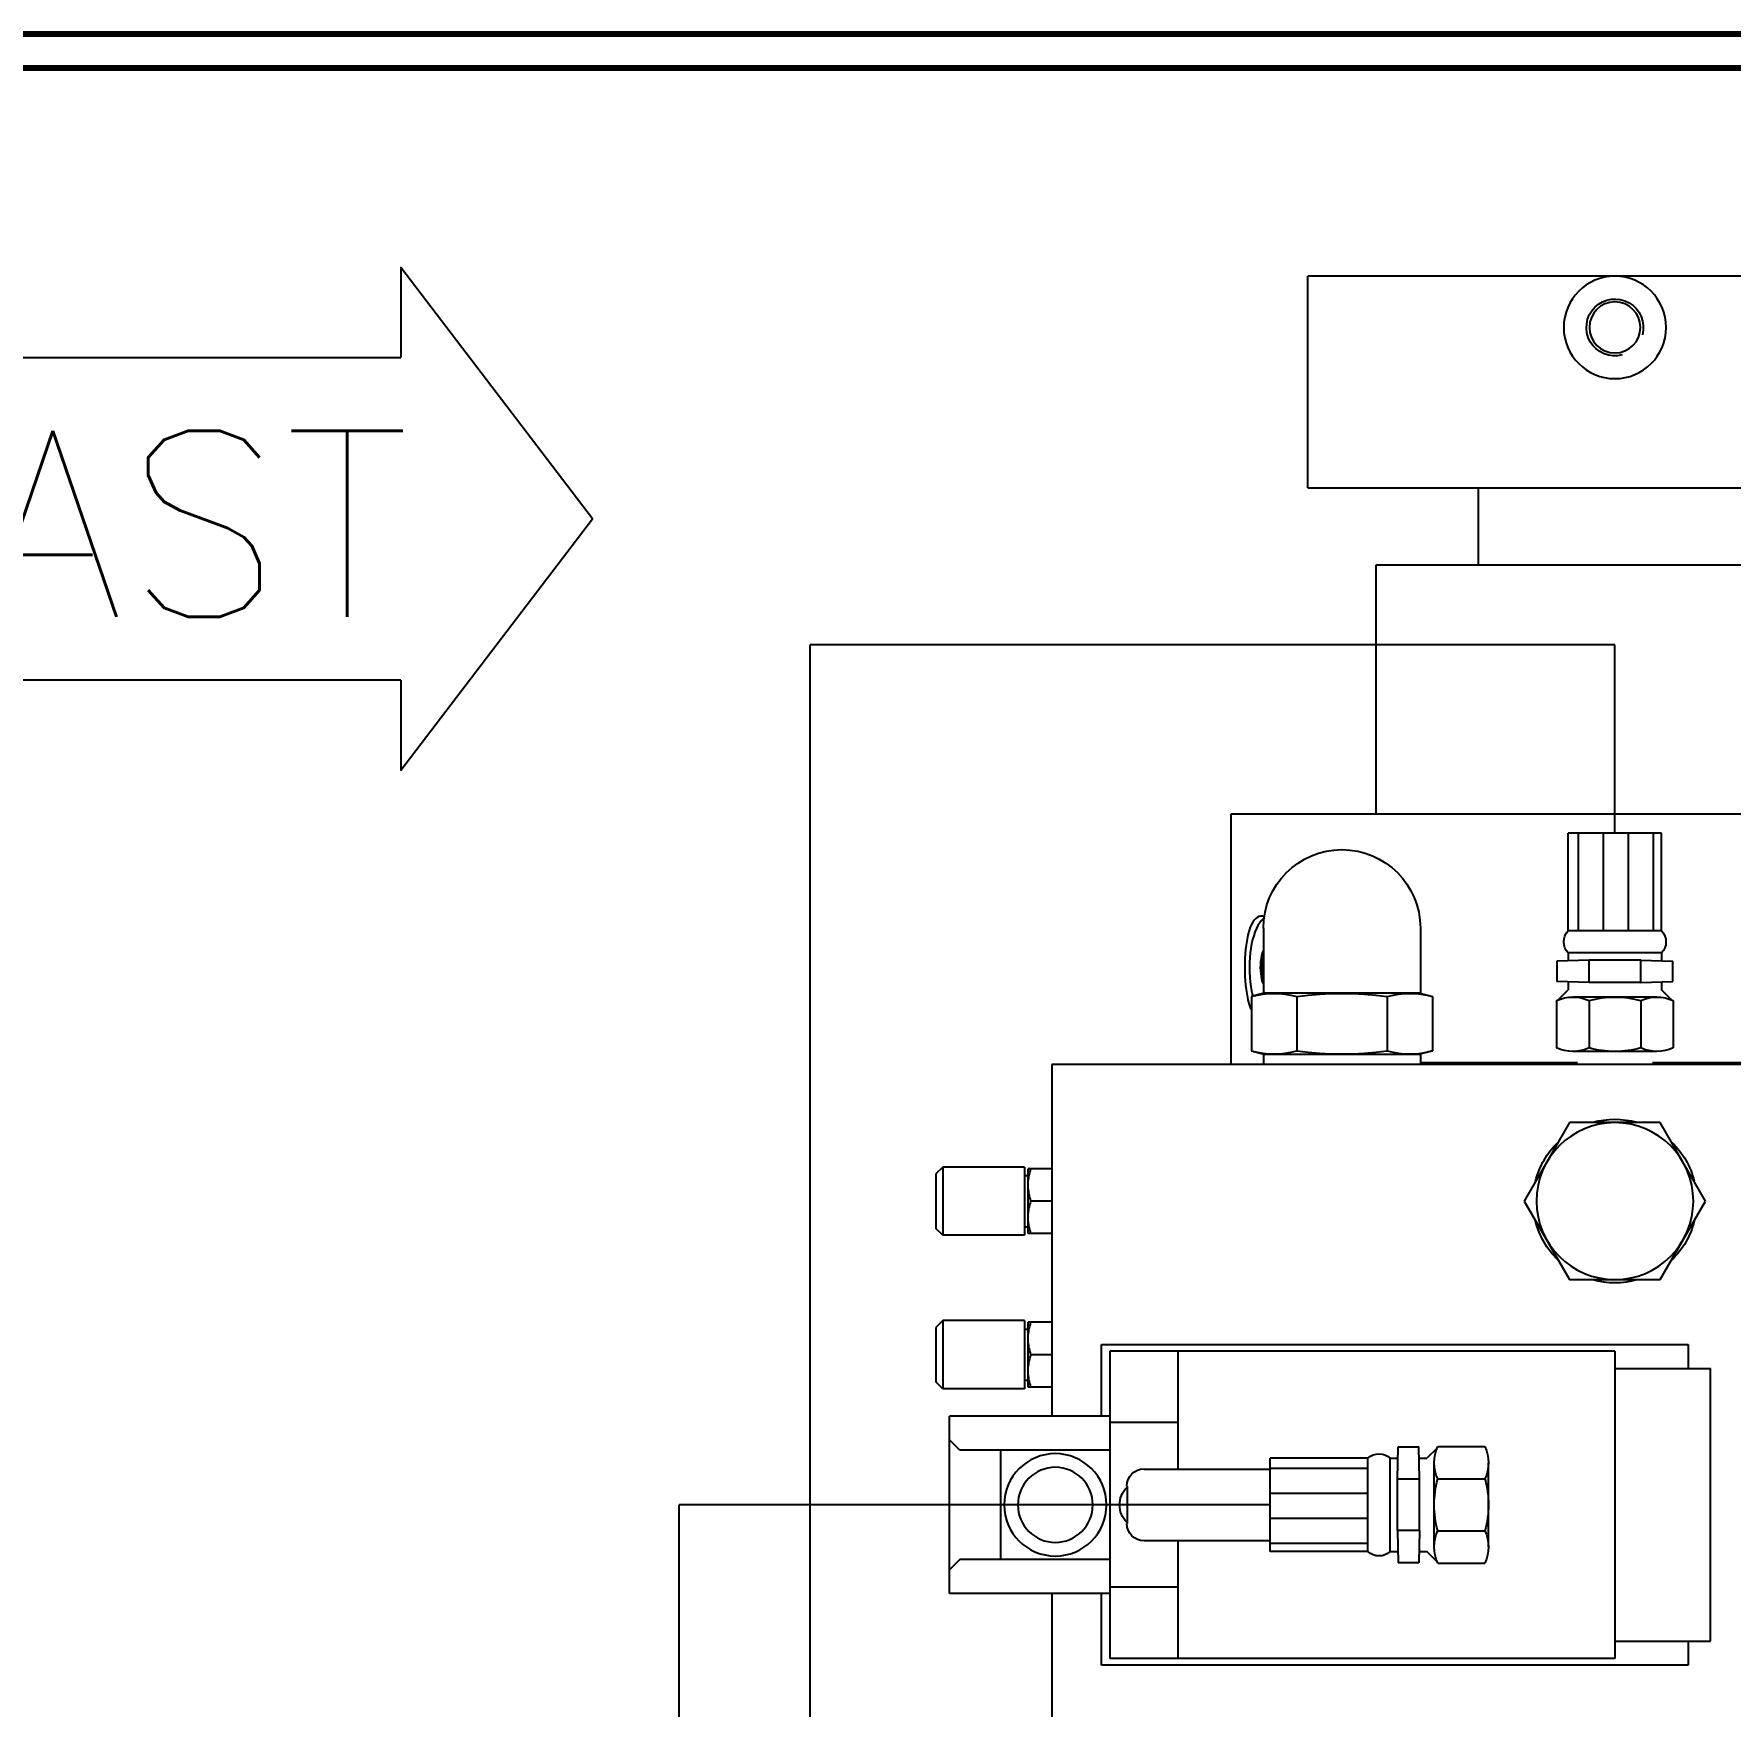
# Model space of a CAD drawing. Extents: x 0 to 34, y 0 to 22.
# Drawn here: x 7.55 to 9.833, y 8.605 to 10.855 of the extents above; entities that cross this region are included whole.
import ezdxf
from ezdxf.enums import TextEntityAlignment as Align

# ---------------------------------------------------------------- set-up
doc = ezdxf.new("R2010")
doc.units = 0
doc.header["$LTSCALE"] = 0.375
doc.header["$MEASUREMENT"] = 0
doc.linetypes.add('PHANTOM', pattern=[2.5, 1.25, -0.25, 0.25, -0.25, 0.25, -0.25])
doc.layers.get('0').update_dxf_attribs({"color": 4})
for name, color, linetype in [('1', 4, 'Continuous'), ('_GEOM_251_CONT_67108_0_LEFT_', 251, 'Continuous'), ('_GEOM_251_PHAN_67108_0_LEFT_', 251, 'PHANTOM'), ('TEXT', 7, 'Continuous')]:
    doc.layers.add(name, color=color, linetype=linetype)
doc.styles.add('ROMANS', font='ROMANS.shx')

# ---------------------------------------------------------------- blocks, each defined once
blk = doc.blocks.new('A$C30462145')
at = {"layer": '1', "color": 2, "lineweight": -3}
for p, q in [((-0.0628, 3.7243), (0.0628, 3.7243)), ((-0.0628, 3.5928), (-0.0628, 3.7243)), ((-0.052, 3.5928), (-0.052, 3.7243)), ((-0.0183, 3.5928), (-0.0183, 3.7243)), ((0.0154, 3.5928), (0.0154, 3.7243)), ((0.0491, 3.5928), (0.0491, 3.7243)), ((0.0628, 3.5928), (0.0628, 3.7243)), ((-0.0628, 3.5928), (0.0628, 3.5928)), ((-0.0628, 3.5631), (0.0628, 3.5631)), ((-0.0628, 3.5631), (-0.0628, 3.5525)), ((0.0628, 3.5631), (0.0628, 3.5525)), ((-0.0347, 3.5531), (-0.0782, 3.552)), ((-0.0782, 3.5245), (-0.0782, 3.552)), ((-0.0347, 3.5531), (0.0347, 3.5531)), ((-0.0347, 3.5234), (-0.0347, 3.5531)), ((0.0347, 3.5531), (0.0782, 3.552)), ((0.0347, 3.5234), (0.0347, 3.5531)), ((0.0782, 3.552), (0.0782, 3.5245)), ((-0.0347, 3.5234), (-0.0782, 3.5245)), ((-0.0628, 3.524), (-0.0628, 3.5134)), ((-0.0347, 3.5234), (0.0347, 3.5234)), ((0.0347, 3.5234), (0.0782, 3.5245)), ((0.0628, 3.524), (0.0628, 3.5134)), ((-0.0784, 3.4988), (-0.0784, 3.4353)), ((-0.0766, 3.4996), (-0.0628, 3.5134)), ((-0.0566, 3.5036), (0.0566, 3.5036)), ((-0.0348, 3.4988), (-0.0348, 3.4353)), ((0.0348, 3.4988), (0.0348, 3.4353)), ((0.0765, 3.4997), (0.0628, 3.5134)), ((0.0784, 3.4988), (0.0784, 3.4353)), ((-0.0566, 3.4305), (0.0566, 3.4305)), ((0.2384, 2.8986), (0.175, 2.8986)), ((0.2393, 2.8967), (0.253, 2.883)), ((0.2636, 2.883), (0.253, 2.883)), ((0.263, 2.8549), (0.2641, 2.8984)), ((0.2916, 2.8984), (0.2641, 2.8984)), ((0.2927, 2.8549), (0.2916, 2.8984)), ((0.3027, 2.883), (0.2921, 2.883)), ((0.3027, 2.7574), (0.3027, 2.883)), ((0.3324, 2.7574), (0.3324, 2.883)), ((0.3324, 2.883), (0.4639, 2.883)), ((0.4639, 2.7574), (0.4639, 2.883)), ((0.1701, 2.7636), (0.1701, 2.8768)), ((0.2384, 2.8551), (0.175, 2.8551)), ((0.2432, 2.7636), (0.2432, 2.8768)), ((0.263, 2.7855), (0.263, 2.8549)), ((0.263, 2.8549), (0.2927, 2.8549)), ((0.2927, 2.7855), (0.2927, 2.8549)), ((0.3324, 2.8693), (0.4639, 2.8693)), ((0.3324, 2.8356), (0.4639, 2.8356)), ((0.3324, 2.8019), (0.4639, 2.8019)), ((0.2384, 2.7854), (0.175, 2.7854)), ((0.263, 2.7855), (0.2641, 2.742)), ((0.263, 2.7855), (0.2927, 2.7855)), ((0.2927, 2.7855), (0.2916, 2.742)), ((0.3324, 2.7682), (0.4639, 2.7682)), ((0.2384, 2.7418), (0.175, 2.7418)), ((0.2393, 2.7436), (0.253, 2.7574)), ((0.2636, 2.7574), (0.253, 2.7574)), ((0.2641, 2.742), (0.2916, 2.742)), ((0.3027, 2.7574), (0.2921, 2.7574)), ((0.3324, 2.7574), (0.4639, 2.7574))]:
    blk.add_line(p, q, dxfattribs=at)
for centre, radius, start, end in [((-0.0472, 3.5779), 0.0216, 136.4389, 223.5611), ((0.0472, 3.5779), 0.0216, 316.4389, 43.5611), ((-0.0566, 3.4519), 0.0518, 65.1171, 114.8829), ((0, 3.3749), 0.1288, 74.2981, 105.7019), ((0.0566, 3.4519), 0.0518, 65.1171, 114.8829), ((-0.0566, 3.4823), 0.0518, 245.1171, 294.8829), ((0, 3.5593), 0.1288, 254.2981, 285.7019), ((0.0566, 3.4823), 0.0518, 245.1171, 294.8829), ((0.2219, 2.8768), 0.0518, 155.1171, 204.8829), ((0.1915, 2.8768), 0.0518, 335.1171, 24.8829), ((0.3175, 2.8674), 0.0216, 46.4389, 133.5611), ((0.2989, 2.8202), 0.1288, 164.2981, 195.7019), ((0.1145, 2.8202), 0.1288, 344.2981, 15.7019), ((0.2219, 2.7636), 0.0518, 155.1171, 204.8829), ((0.1915, 2.7636), 0.0518, 335.1171, 24.8829), ((0.3175, 2.773), 0.0216, 226.4389, 313.5611)]:
    blk.add_arc(centre, radius, start, end, dxfattribs=at)
at = {"layer": '_GEOM_251_CONT_67108_0_LEFT_', "linetype": 'Continuous', "lineweight": -3}
for p, q in [((0.4742, 3.5627), (0.4731, 3.5658)), ((0.4752, 3.5594), (0.4742, 3.5627)), ((0.4759, 3.5557), (0.4752, 3.5594)), ((0.4765, 3.5518), (0.4759, 3.5557)), ((0.4764, 3.5354), (0.4768, 3.5394)), ((0.4768, 3.5477), (0.4765, 3.5518)), ((0.4769, 3.5436), (0.4768, 3.5477)), ((0.4768, 3.5394), (0.4769, 3.5436)), ((0.4731, 3.5214), (0.4742, 3.5244)), ((0.4742, 3.5244), (0.4751, 3.5278)), ((0.4751, 3.5278), (0.4759, 3.5315)), ((0.4759, 3.5315), (0.4764, 3.5354))]:
    blk.add_line(p, q, dxfattribs=at)
blk.add_arc((0, 4.4049), 0.0383, 255, 195, dxfattribs=at)
at = {"layer": '_GEOM_251_PHAN_67108_0_LEFT_', "linetype": 'Continuous', "lineweight": -3, "ltscale": 0.9256}
blk.add_line((-0.4134, 4.4738), (0.4134, 4.4738), dxfattribs=at)
at = {"layer": '_GEOM_251_PHAN_67108_0_LEFT_', "linetype": 'Continuous', "lineweight": -3, "ltscale": 0.1171}
blk.add_line((0.4134, 4.189), (0.4134, 4.4738), dxfattribs=at)
at = {"layer": '_GEOM_251_PHAN_67108_0_LEFT_', "linetype": 'Continuous', "lineweight": -3, "ltscale": 0.3088}
blk.add_line((0.4134, 4.189), (-0.3376, 4.189), dxfattribs=at)
at = {"layer": '_GEOM_251_PHAN_67108_0_LEFT_', "linetype": 'Continuous', "lineweight": -3, "ltscale": 0.0425}
blk.add_line((0.1837, 4.0856), (0.1837, 4.189), dxfattribs=at)
at = {"layer": '_GEOM_251_PHAN_67108_0_LEFT_', "linetype": 'Continuous', "lineweight": -3, "ltscale": 0.2157}
blk.add_line((0.3215, 4.0856), (-0.203, 4.0856), dxfattribs=at)
at = {"layer": '_GEOM_251_PHAN_67108_0_LEFT_', "linetype": 'Continuous', "lineweight": -3, "ltscale": 0.1379}
blk.add_line((0.3215, 3.7503), (0.3215, 4.0856), dxfattribs=at)
at = {"layer": '_GEOM_251_PHAN_67108_0_LEFT_', "linetype": 'Continuous', "lineweight": -3, "ltscale": 0.1842}
blk.add_line((0.5167, 3.7503), (-0.1819, 3.7503), dxfattribs=at)
at = {"layer": '_GEOM_251_PHAN_67108_0_LEFT_', "linetype": 'Continuous', "lineweight": -3, "ltscale": 0.1388}
blk.add_line((0.5167, 3.4127), (0.5167, 3.7503), dxfattribs=at)
at = {"layer": '_GEOM_251_PHAN_67108_0_LEFT_', "linetype": 'Continuous', "lineweight": -3}
for p, q in [((0.4718, 3.6118), (0.472, 3.6119)), ((0.4719, 3.6102), (0.4739, 3.6087)), ((0.472, 3.6119), (0.4745, 3.6125)), ((0.4739, 3.6087), (0.4763, 3.6063)), ((0.4745, 3.6125), (0.4757, 3.6125)), ((0.4757, 3.6125), (0.4769, 3.6125)), ((0.4769, 3.6125), (0.4792, 3.6119)), ((0.4792, 3.6119), (0.4814, 3.6108)), ((0.4814, 3.6108), (0.4836, 3.6092)), ((0.4836, 3.6092), (0.4856, 3.607)), ((0.4763, 3.6063), (0.4785, 3.6033)), ((0.4785, 3.6033), (0.4807, 3.5998)), ((0.4807, 3.5998), (0.4827, 3.5957)), ((0.4827, 3.5957), (0.4846, 3.5912)), ((0.4846, 3.5912), (0.4862, 3.5862)), ((0.4856, 3.607), (0.4875, 3.6043)), ((0.4862, 3.5862), (0.4877, 3.5809)), ((0.4875, 3.6043), (0.4892, 3.6011)), ((0.4892, 3.6011), (0.4908, 3.5975)), ((0.4908, 3.5975), (0.4922, 3.5934)), ((0.4922, 3.5934), (0.4935, 3.5889)), ((0.4935, 3.5889), (0.4947, 3.5841)), ((0.4877, 3.5809), (0.489, 3.5752)), ((0.489, 3.5752), (0.4901, 3.5692)), ((0.4901, 3.5692), (0.4909, 3.563)), ((0.4909, 3.563), (0.4915, 3.5567)), ((0.4947, 3.5841), (0.4956, 3.5789)), ((0.4956, 3.5789), (0.4965, 3.5735)), ((0.4965, 3.5735), (0.4971, 3.5678)), ((0.4971, 3.5678), (0.4977, 3.5619)), ((0.4737, 3.5581), (0.4731, 3.56)), ((0.4743, 3.5554), (0.4737, 3.5581)), ((0.4747, 3.5526), (0.4743, 3.5554)), ((0.4751, 3.5497), (0.4747, 3.5526)), ((0.4753, 3.5467), (0.4751, 3.5497)), ((0.4751, 3.5376), (0.4753, 3.5406)), ((0.4754, 3.5436), (0.4753, 3.5467)), ((0.4753, 3.5406), (0.4754, 3.5436)), ((0.4915, 3.5567), (0.4919, 3.5502)), ((0.4919, 3.5502), (0.492, 3.5436)), ((0.492, 3.5436), (0.4919, 3.5371)), ((0.4977, 3.5619), (0.498, 3.5559)), ((0.498, 3.5559), (0.4983, 3.5498)), ((0.4983, 3.5498), (0.4983, 3.5436)), ((0.4983, 3.5436), (0.4983, 3.5375)), ((0.4731, 3.5272), (0.4737, 3.5292)), ((0.4737, 3.5292), (0.4743, 3.5318)), ((0.4743, 3.5318), (0.4747, 3.5346)), ((0.4747, 3.5346), (0.4751, 3.5376)), ((0.4901, 3.518), (0.489, 3.5121)), ((0.4909, 3.5242), (0.4901, 3.518)), ((0.4915, 3.5306), (0.4909, 3.5242)), ((0.4919, 3.5371), (0.4915, 3.5306)), ((0.4971, 3.5195), (0.4965, 3.5138)), ((0.4977, 3.5254), (0.4971, 3.5195)), ((0.498, 3.5314), (0.4977, 3.5254)), ((0.4983, 3.5375), (0.498, 3.5314)), ((0.2532, 3.5063), (0.2455, 3.5046)), ((0.2608, 3.5076), (0.2532, 3.5063)), ((0.2684, 3.5084), (0.2608, 3.5076)), ((0.276, 3.5086), (0.2684, 3.5084)), ((0.2836, 3.5084), (0.276, 3.5086)), ((0.2911, 3.5076), (0.2836, 3.5084)), ((0.2987, 3.5063), (0.2911, 3.5076)), ((0.3065, 3.5046), (0.2987, 3.5063)), ((0.322, 3.5063), (0.3065, 3.5046)), ((0.3371, 3.5076), (0.322, 3.5063)), ((0.3523, 3.5084), (0.3371, 3.5076)), ((0.3674, 3.5086), (0.3523, 3.5084)), ((0.3826, 3.5084), (0.3674, 3.5086)), ((0.3978, 3.5076), (0.3826, 3.5084)), ((0.4129, 3.5063), (0.3978, 3.5076)), ((0.4284, 3.5046), (0.4129, 3.5063)), ((0.4362, 3.5063), (0.4284, 3.5046)), ((0.4438, 3.5076), (0.4362, 3.5063)), ((0.4513, 3.5084), (0.4438, 3.5076)), ((0.4589, 3.5086), (0.4513, 3.5084)), ((0.4665, 3.5084), (0.4589, 3.5086)), ((0.4741, 3.5076), (0.4665, 3.5084)), ((0.4817, 3.5063), (0.4741, 3.5076)), ((0.4894, 3.5046), (0.4817, 3.5063)), ((0.4877, 3.5064), (0.4874, 3.5051)), ((0.489, 3.5121), (0.4877, 3.5064)), ((0.4922, 3.4938), (0.4908, 3.4898)), ((0.4935, 3.4983), (0.4922, 3.4938)), ((0.4947, 3.5032), (0.4935, 3.4983)), ((0.4956, 3.5084), (0.4947, 3.5032)), ((0.4965, 3.5138), (0.4956, 3.5084)), ((0.4908, 3.4898), (0.4894, 3.4867)), ((0.2532, 3.4294), (0.2455, 3.4311)), ((0.2608, 3.4281), (0.2532, 3.4294)), ((0.2684, 3.4273), (0.2608, 3.4281)), ((0.276, 3.4271), (0.2684, 3.4273)), ((0.2836, 3.4273), (0.276, 3.4271)), ((0.2911, 3.4281), (0.2836, 3.4273)), ((0.2987, 3.4294), (0.2911, 3.4281)), ((0.3065, 3.4311), (0.2987, 3.4294)), ((0.322, 3.4294), (0.3065, 3.4311)), ((0.3371, 3.4281), (0.322, 3.4294)), ((0.3523, 3.4273), (0.3371, 3.4281)), ((0.3674, 3.4271), (0.3523, 3.4273)), ((0.3826, 3.4273), (0.3674, 3.4271)), ((0.3978, 3.4281), (0.3826, 3.4273)), ((0.4129, 3.4294), (0.3978, 3.4281)), ((0.4284, 3.4311), (0.4129, 3.4294)), ((0.4362, 3.4294), (0.4284, 3.4311)), ((0.4438, 3.4281), (0.4362, 3.4294)), ((0.4513, 3.4273), (0.4438, 3.4281)), ((0.4589, 3.4271), (0.4513, 3.4273)), ((0.4665, 3.4273), (0.4589, 3.4271)), ((0.4741, 3.4281), (0.4665, 3.4273)), ((0.4817, 3.4294), (0.4741, 3.4281)), ((0.4894, 3.4311), (0.4817, 3.4294)), ((0.7869, 3.2701), (0.7861, 3.2726)), ((0.7877, 3.2676), (0.7869, 3.2701)), ((0.7883, 3.2651), (0.7877, 3.2676)), ((0.7888, 3.2627), (0.7883, 3.2651)), ((0.7892, 3.2603), (0.7888, 3.2627)), ((0.7896, 3.258), (0.7892, 3.2603)), ((0.7892, 3.2413), (0.7896, 3.2437)), ((0.7898, 3.2556), (0.7896, 3.258)), ((0.7896, 3.2437), (0.7898, 3.2461)), ((0.79, 3.2532), (0.7898, 3.2556)), ((0.7898, 3.2461), (0.79, 3.2484)), ((0.79, 3.2508), (0.79, 3.2532)), ((0.79, 3.2484), (0.79, 3.2508)), ((0.7861, 3.229), (0.7869, 3.2316)), ((0.7869, 3.2264), (0.7861, 3.229)), ((0.7869, 3.2316), (0.7877, 3.234)), ((0.7877, 3.224), (0.7869, 3.2264)), ((0.7877, 3.234), (0.7883, 3.2365)), ((0.7883, 3.2215), (0.7877, 3.224)), ((0.7883, 3.2365), (0.7888, 3.2389)), ((0.7888, 3.2191), (0.7883, 3.2215)), ((0.7888, 3.2389), (0.7892, 3.2413)), ((0.7892, 3.2167), (0.7888, 3.2191)), ((0.7888, 3.1953), (0.7892, 3.1977)), ((0.7896, 3.2143), (0.7892, 3.2167)), ((0.7892, 3.1977), (0.7896, 3.2)), ((0.7898, 3.2119), (0.7896, 3.2143)), ((0.7896, 3.2), (0.7898, 3.2024)), ((0.79, 3.2096), (0.7898, 3.2119)), ((0.7898, 3.2024), (0.79, 3.2048)), ((0.79, 3.2072), (0.79, 3.2096)), ((0.79, 3.2048), (0.79, 3.2072)), ((0.7861, 3.1854), (0.7869, 3.1879)), ((0.7869, 3.1879), (0.7877, 3.1904)), ((0.7877, 3.1904), (0.7883, 3.1929)), ((0.7883, 3.1929), (0.7888, 3.1953)), ((0.7869, 3.0634), (0.7861, 3.0659)), ((0.7877, 3.0609), (0.7869, 3.0634)), ((0.7883, 3.0585), (0.7877, 3.0609)), ((0.7888, 3.056), (0.7883, 3.0585)), ((0.7892, 3.0537), (0.7888, 3.056)), ((0.7896, 3.0513), (0.7892, 3.0537)), ((0.7892, 3.0346), (0.7896, 3.037)), ((0.7898, 3.0489), (0.7896, 3.0513)), ((0.7896, 3.037), (0.7898, 3.0394)), ((0.79, 3.0465), (0.7898, 3.0489)), ((0.7898, 3.0394), (0.79, 3.0417)), ((0.79, 3.0441), (0.79, 3.0465)), ((0.79, 3.0417), (0.79, 3.0441)), ((0.7861, 3.0223), (0.7869, 3.0249)), ((0.7869, 3.0198), (0.7861, 3.0223)), ((0.7869, 3.0249), (0.7877, 3.0274)), ((0.7877, 3.0173), (0.7869, 3.0198)), ((0.7877, 3.0274), (0.7883, 3.0298)), ((0.7883, 3.0148), (0.7877, 3.0173)), ((0.7883, 3.0298), (0.7888, 3.0322)), ((0.7888, 3.0124), (0.7883, 3.0148)), ((0.7888, 3.0322), (0.7892, 3.0346)), ((0.7892, 3.01), (0.7888, 3.0124)), ((0.7896, 3.0076), (0.7892, 3.01)), ((0.7892, 2.991), (0.7896, 2.9934)), ((0.7898, 3.0053), (0.7896, 3.0076)), ((0.7896, 2.9934), (0.7898, 2.9957)), ((0.79, 3.0029), (0.7898, 3.0053)), ((0.7898, 2.9957), (0.79, 2.9981)), ((0.79, 3.0005), (0.79, 3.0029)), ((0.79, 2.9981), (0.79, 3.0005)), ((0.7861, 2.9787), (0.7869, 2.9812)), ((0.7869, 2.9812), (0.7877, 2.9837)), ((0.7877, 2.9837), (0.7883, 2.9862)), ((0.7883, 2.9862), (0.7888, 2.9886)), ((0.7888, 2.9886), (0.7892, 2.991))]:
    blk.add_line(p, q, dxfattribs=at)
at = {"layer": '_GEOM_251_PHAN_67108_0_LEFT_', "linetype": 'Continuous', "lineweight": -3, "ltscale": 0.0359}
for p, q in [((0.2618, 3.5965), (0.2618, 3.5092)), ((0.4731, 3.5965), (0.4731, 3.5092)), ((0.79, 3.1854), (0.79, 3.2726)), ((0.79, 2.9787), (0.79, 3.0659))]:
    blk.add_line(p, q, dxfattribs=at)
at = {"layer": '_GEOM_251_PHAN_67108_0_LEFT_', "linetype": 'Continuous', "lineweight": -3, "ltscale": 0.0079}
for p, q in [((0.2641, 3.5092), (0.2455, 3.5046)), ((0.4708, 3.5092), (0.4894, 3.5046)), ((0.2455, 3.4311), (0.2641, 3.4265)), ((0.4894, 3.4311), (0.4708, 3.4265))]:
    blk.add_line(p, q, dxfattribs=at)
at = {"layer": '_GEOM_251_PHAN_67108_0_LEFT_', "linetype": 'Continuous', "lineweight": -3, "ltscale": 0.0302}
for p, q in [((0.2455, 3.5046), (0.2455, 3.4311)), ((0.3065, 3.5046), (0.3065, 3.4311)), ((0.4284, 3.5046), (0.4284, 3.4311)), ((0.4894, 3.5046), (0.4894, 3.4311)), ((0.914, 3.2657), (0.914, 3.1923)), ((0.914, 3.0591), (0.914, 2.9856))]:
    blk.add_line(p, q, dxfattribs=at)
at = {"layer": '_GEOM_251_PHAN_67108_0_LEFT_', "linetype": 'Continuous', "lineweight": -3, "ltscale": 0.0869}
for p, q in [((0.4731, 3.5092), (0.2618, 3.5092)), ((0.2618, 3.4265), (0.4731, 3.4265)), ((0.0505, 3.415), (0.2618, 3.415))]:
    blk.add_line(p, q, dxfattribs=at)
at = {"layer": '_GEOM_251_PHAN_67108_0_LEFT_', "linetype": 'Continuous', "lineweight": -3, "ltscale": 0.0057}
for p, q in [((0.2618, 3.4265), (0.2618, 3.4127)), ((0.4731, 3.4265), (0.4731, 3.4127))]:
    blk.add_line(p, q, dxfattribs=at)
at = {"layer": '_GEOM_251_PHAN_67108_0_LEFT_', "linetype": 'Continuous', "lineweight": -3, "ltscale": 0.5295}
blk.add_line((-0.5298, 3.4127), (0.7579, 3.4127), dxfattribs=at)
at = {"layer": '_GEOM_251_PHAN_67108_0_LEFT_', "linetype": 'Continuous', "lineweight": -3, "ltscale": 0.093}
blk.add_line((-0.2768, 3.415), (-0.0505, 3.415), dxfattribs=at)
at = {"layer": '_GEOM_251_PHAN_67108_0_LEFT_', "linetype": 'Continuous', "lineweight": -3, "ltscale": 0.1946}
blk.add_line((0.7579, 3.4127), (0.7579, 2.9396), dxfattribs=at)
at = {"layer": '_GEOM_251_PHAN_67108_0_LEFT_', "linetype": 'Continuous', "lineweight": -3, "ltscale": 0.0502}
for p, q in [((-0.122, 3.229), (-0.061, 3.3346)), ((-0.061, 3.3346), (0.061, 3.3346)), ((0.061, 3.3346), (0.122, 3.229)), ((-0.061, 3.1234), (-0.122, 3.229)), ((0.122, 3.229), (0.061, 3.1234)), ((0.061, 3.1234), (-0.061, 3.1234))]:
    blk.add_line(p, q, dxfattribs=at)
at = {"layer": '_GEOM_251_PHAN_67108_0_LEFT_', "linetype": 'Continuous', "lineweight": -3, "ltscale": 0.0132}
for p, q in [((0.7579, 3.2726), (0.79, 3.2726)), ((0.7579, 3.1854), (0.79, 3.1854)), ((0.7579, 3.0659), (0.79, 3.0659)), ((-0.0988, 3.0361), (-0.0988, 3.0039)), ((0.7579, 2.9787), (0.79, 2.9787)), ((-0.0988, 2.6365), (-0.0988, 2.6043))]:
    blk.add_line(p, q, dxfattribs=at)
at = {"layer": '_GEOM_251_PHAN_67108_0_LEFT_', "linetype": 'Continuous', "lineweight": -3, "ltscale": 0.0378}
for p, q in [((0.7946, 3.2749), (0.7946, 3.1831)), ((0.9049, 3.2749), (0.9049, 3.1831)), ((0.7946, 3.0682), (0.7946, 2.9764)), ((0.9049, 3.0682), (0.9049, 2.9764)), ((0.5879, 2.9309), (0.6798, 2.9309)), ((0.5879, 2.7095), (0.6798, 2.7095))]:
    blk.add_line(p, q, dxfattribs=at)
at = {"layer": '_GEOM_251_PHAN_67108_0_LEFT_', "linetype": 'Continuous', "lineweight": -3, "ltscale": 0.0453}
for p, q in [((0.7946, 3.2749), (0.9049, 3.2749)), ((0.7946, 3.1831), (0.9049, 3.1831)), ((0.7946, 3.0682), (0.9049, 3.0682)), ((0.7946, 2.9764), (0.9049, 2.9764))]:
    blk.add_line(p, q, dxfattribs=at)
at = {"layer": '_GEOM_251_PHAN_67108_0_LEFT_', "linetype": 'Continuous', "lineweight": -3, "ltscale": 0.0053}
for p, q in [((0.9049, 3.2749), (0.914, 3.2657)), ((0.9049, 3.1831), (0.914, 3.1923)), ((0.9049, 3.0682), (0.914, 3.0591)), ((0.9049, 2.9764), (0.914, 2.9856))]:
    blk.add_line(p, q, dxfattribs=at)
at = {"layer": '_GEOM_251_PHAN_67108_0_LEFT_', "linetype": 'Continuous', "lineweight": -3, "ltscale": 0.0019}
for p, q in [((0.7946, 3.2635), (0.79, 3.2635)), ((0.7946, 3.1946), (0.79, 3.1946)), ((0.7946, 3.0568), (0.79, 3.0568)), ((0.7946, 2.9879), (0.79, 2.9879))]:
    blk.add_line(p, q, dxfattribs=at)
at = {"layer": '_GEOM_251_PHAN_67108_0_LEFT_', "linetype": 'Continuous', "lineweight": -3, "ltscale": 0.0116}
for p, q in [((0.7579, 3.229), (0.7861, 3.229)), ((0.7579, 3.0223), (0.7861, 3.0223))]:
    blk.add_line(p, q, dxfattribs=at)
at = {"layer": '_GEOM_251_PHAN_67108_0_LEFT_', "linetype": 'Continuous', "lineweight": -3, "ltscale": 0.3249}
for p, q in [((0.6913, 3.0361), (-0.0988, 3.0361)), ((-0.0988, 2.6043), (0.6913, 2.6043))]:
    blk.add_line(p, q, dxfattribs=at)
at = {"layer": '_GEOM_251_PHAN_67108_0_LEFT_', "linetype": 'Continuous', "lineweight": -3, "ltscale": 0.17}
for p, q in [((0, 3.0269), (0, 2.6135)), ((0.6798, 3.0269), (0.6798, 2.6135))]:
    blk.add_line(p, q, dxfattribs=at)
at = {"layer": '_GEOM_251_PHAN_67108_0_LEFT_', "linetype": 'Continuous', "lineweight": -3, "ltscale": 0.2796}
for p, q in [((0, 3.0269), (0.6798, 3.0269)), ((0, 2.6135), (0.6798, 2.6135))]:
    blk.add_line(p, q, dxfattribs=at)
at = {"layer": '_GEOM_251_PHAN_67108_0_LEFT_', "linetype": 'Continuous', "lineweight": -3, "ltscale": 0.0652}
for p, q in [((0.5879, 2.8684), (0.5879, 3.0269)), ((0.5879, 2.6135), (0.5879, 2.772))]:
    blk.add_line(p, q, dxfattribs=at)
at = {"layer": '_GEOM_251_PHAN_67108_0_LEFT_', "linetype": 'Continuous', "lineweight": -3, "ltscale": 0.0397}
for p, q in [((0.6913, 2.9396), (0.6913, 3.0361)), ((0.6913, 2.6043), (0.6913, 2.7008))]:
    blk.add_line(p, q, dxfattribs=at)
at = {"layer": '_GEOM_251_PHAN_67108_0_LEFT_', "linetype": 'Continuous', "lineweight": -3, "ltscale": 0.1511}
blk.add_line((-0.1286, 2.6365), (-0.1286, 3.0039), dxfattribs=at)
at = {"layer": '_GEOM_251_PHAN_67108_0_LEFT_', "linetype": 'Continuous', "lineweight": -3, "ltscale": 0.0529}
for p, q in [((0, 3.0039), (-0.1286, 3.0039)), ((0, 2.6365), (-0.1286, 2.6365))]:
    blk.add_line(p, q, dxfattribs=at)
at = {"layer": '_GEOM_251_PHAN_67108_0_LEFT_', "linetype": 'Continuous', "lineweight": -3, "ltscale": 0.0888}
for p, q in [((0.6798, 2.9396), (0.8957, 2.9396)), ((0.6798, 2.7008), (0.8957, 2.7008))]:
    blk.add_line(p, q, dxfattribs=at)
at = {"layer": '_GEOM_251_PHAN_67108_0_LEFT_', "linetype": 'Continuous', "lineweight": -3, "ltscale": 0.0982}
blk.add_line((0.8957, 2.7008), (0.8957, 2.9396), dxfattribs=at)
at = {"layer": '_GEOM_251_PHAN_67108_0_LEFT_', "linetype": 'Continuous', "lineweight": -3, "ltscale": 0.008}
for p, q in [((0.8819, 2.8937), (0.8957, 2.9075)), ((0.8819, 2.7467), (0.8957, 2.7329))]:
    blk.add_line(p, q, dxfattribs=at)
at = {"layer": '_GEOM_251_PHAN_67108_0_LEFT_', "linetype": 'Continuous', "lineweight": -3, "ltscale": 0.0831}
for p, q in [((0.6798, 2.8937), (0.8819, 2.8937)), ((0.6798, 2.7467), (0.8819, 2.7467))]:
    blk.add_line(p, q, dxfattribs=at)
at = {"layer": '_GEOM_251_PHAN_67108_0_LEFT_', "linetype": 'Continuous', "lineweight": -3, "ltscale": 0.0604}
blk.add_line((0.8268, 2.7467), (0.8268, 2.8937), dxfattribs=at)
at = {"layer": '_GEOM_251_PHAN_67108_0_LEFT_', "linetype": 'Continuous', "lineweight": -3, "ltscale": 0.0699}
for p, q in [((0.6339, 2.8684), (0.4639, 2.8684)), ((0.6339, 2.772), (0.4639, 2.772))]:
    blk.add_line(p, q, dxfattribs=at)
at = {"layer": '_GEOM_251_PHAN_67108_0_LEFT_', "linetype": 'Continuous', "lineweight": -3, "ltscale": 0.0208}
blk.add_line((0.6568, 2.8455), (0.6568, 2.7949), dxfattribs=at)
at = {"layer": '_GEOM_251_PHAN_67108_0_LEFT_', "linetype": 'Continuous', "lineweight": -3, "ltscale": 0.1606}
blk.add_line((0.7579, 2.7008), (0.7579, 2.3104), dxfattribs=at)
at = {"layer": '_GEOM_251_PHAN_67108_0_LEFT_', "linetype": 'Continuous', "lineweight": -3, "ltscale": 0.178}
for centre in [(0, 4.4049), (0.7533, 2.8202)]:
    blk.add_circle(centre, 0.0689, dxfattribs=at)
at = {"layer": '_GEOM_251_PHAN_67108_0_LEFT_', "linetype": 'Continuous', "lineweight": -3, "ltscale": 0.0887}
blk.add_circle((0, 4.4049), 0.0343, dxfattribs=at)
at = {"layer": '_GEOM_251_PHAN_67108_0_LEFT_', "linetype": 'Continuous', "lineweight": -3, "ltscale": 0.273}
blk.add_circle((0, 3.229), 0.1056, dxfattribs=at)
at = {"layer": '_GEOM_251_PHAN_67108_0_LEFT_', "linetype": 'Continuous', "lineweight": -3, "ltscale": 0.1306}
blk.add_circle((0.7533, 2.8202), 0.0505, dxfattribs=at)
at = {"layer": '_GEOM_251_PHAN_67108_0_LEFT_', "linetype": 'Continuous', "lineweight": -3, "ltscale": 0.1365}
blk.add_arc((0.3675, 3.5965), 0.1056, 0, 180, dxfattribs=at)
at = {"layer": '_GEOM_251_PHAN_67108_0_LEFT_', "linetype": 'Continuous', "lineweight": -3, "ltscale": 0.0248}
for start, end in [(74.3267, 105.6733), (134.3267, 165.6733), (14.3267, 45.6733), (194.3267, 225.6733), (314.3267, 345.6733), (254.3267, 285.6733)]:
    blk.add_arc((0, 3.229), 0.1102, start, end, dxfattribs=at)
at = {"layer": '_GEOM_251_PHAN_67108_0_LEFT_', "linetype": 'Continuous', "lineweight": -3, "ltscale": 0.0148}
blk.add_arc((0.6339, 2.8455), 0.023, 0, 90, dxfattribs=at)
at = {"layer": '_GEOM_251_PHAN_67108_0_LEFT_', "linetype": 'Continuous', "lineweight": -3, "ltscale": 0.0636}
blk.add_arc((0.6339, 2.8202), 0.0329, 314.6606, 45.3394, dxfattribs=at)
at = {"layer": '_GEOM_251_PHAN_67108_0_LEFT_', "linetype": 'Continuous', "lineweight": -3, "ltscale": 0.0445}
blk.add_arc((0.6339, 2.7949), 0.023, 270, 0, dxfattribs=at)
at = {"layer": 'TEXT'}
blk.add_line((0, 3.4305), (0, 3.4305), dxfattribs=at)

msp = doc.modelspace()

# ---------------------------------------------------------------- linework, layer by layer
at = {"layer": '1'}
for points in [[(8.0438, 9.9857), (8.0438, 9.8645), (8.302, 10.2029), (8.0438, 10.5413), (8.0438, 10.4201)], [(8.0438, 9.9857), (7.086, 9.9857), (7.086, 10.4201), (8.0438, 10.4201)]]:
    msp.add_lwpolyline(points, dxfattribs=at)
at = {"layer": 'TEXT', "lineweight": 80}
for p, q in [((0.959, 10.8554), (14.7217, 10.8554)), ((0.9595, 10.8099), (14.7217, 10.8099))]:
    msp.add_line(p, q, dxfattribs=at)
at = {"layer": 'TEXT'}
for p, q in [((8.5949, 3.4283), (8.5949, 10.0332)), ((9.6783, 9.7798), (9.6783, 10.0332)), ((8.4187, 3.3108), (8.4187, 8.8757))]:
    msp.add_line(p, q, dxfattribs=at)
at = {"layer": 'TEXT', "lineweight": -3}
for p, q in [((9.6783, 10.0332), (8.5949, 10.0332)), ((9.2144, 8.8757), (8.4187, 8.8757))]:
    msp.add_line(p, q, dxfattribs=at)

# ---------------------------------------------------------------- block references
at = {"xscale": -1}
msp.add_blockref('A$C30462145', (9.6783, 6.0555), dxfattribs=at)

# ---------------------------------------------------------------- texts
at = {"layer": 'TEXT', "style": 'ROMANS'}
msp.add_text('CAST', height=0.25, dxfattribs=at).set_placement((7.6556, 10.1961, 0.3283), align=Align.MIDDLE_CENTER)

doc.saveas('drawing.dxf')
